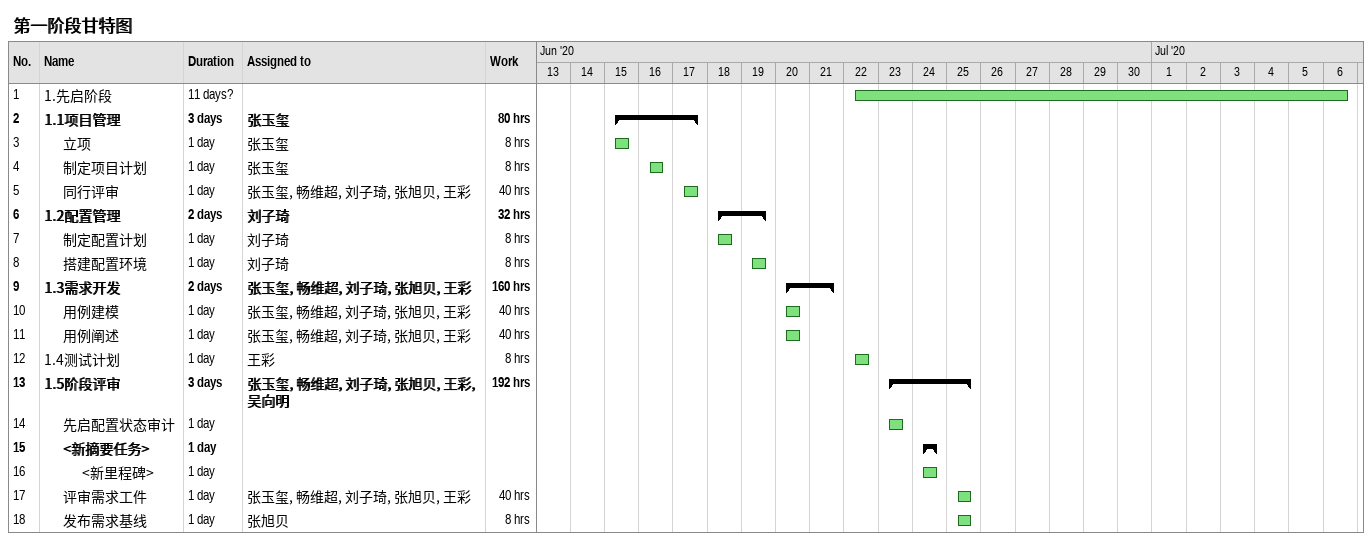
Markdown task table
第一阶段甘特图

| ID | Level | Task | Duration | Start | Finish | Resources | Work (h) |
|---|---|---|---|---|---|---|---|
| 1 | 1 | 1.先启阶段 | 11d? | 2020-06-22 | 2020-07-06 |  |  |
| 2 | 1 | **1.1项目管理** | 3d | 2020-06-15 | 2020-06-17 | 张玉玺 | 80 |
| 3 | 2 | 立项 | 1d | 2020-06-15 | 2020-06-15 | 张玉玺 | 8 |
| 4 | 2 | 制定项目计划 | 1d | 2020-06-16 | 2020-06-16 | 张玉玺 | 8 |
| 5 | 2 | 同行评审 | 1d | 2020-06-17 | 2020-06-17 | 张玉玺, 畅维超, 刘子琦, 张旭贝, 王彩 | 40 |
| 6 | 1 | **1.2配置管理** | 2d | 2020-06-18 | 2020-06-19 | 刘子琦 | 32 |
| 7 | 2 | 制定配置计划 | 1d | 2020-06-18 | 2020-06-18 | 刘子琦 | 8 |
| 8 | 2 | 搭建配置环境 | 1d | 2020-06-19 | 2020-06-19 | 刘子琦 | 8 |
| 9 | 1 | **1.3需求开发** | 2d | 2020-06-20 | 2020-06-21 | 张玉玺, 畅维超, 刘子琦, 张旭贝, 王彩 | 160 |
| 10 | 2 | 用例建模 | 1d | 2020-06-20 | 2020-06-20 | 张玉玺, 畅维超, 刘子琦, 张旭贝, 王彩 | 40 |
| 11 | 2 | 用例阐述 | 1d | 2020-06-20 | 2020-06-20 | 张玉玺, 畅维超, 刘子琦, 张旭贝, 王彩 | 40 |
| 12 | 1 | 1.4测试计划 | 1d | 2020-06-22 | 2020-06-22 | 王彩 | 8 |
| 13 | 1 | **1.5阶段评审** | 3d | 2020-06-23 | 2020-06-25 | 张玉玺, 畅维超, 刘子琦, 张旭贝, 王彩, 吴向明 | 192 |
| 14 | 2 | 先启配置状态审计 | 1d | 2020-06-23 | 2020-06-23 |  |  |
| 15 | 2 | **<新摘要任务>** | 1d | 2020-06-24 | 2020-06-24 |  |  |
| 16 | 3 | <新里程碑> | 1d | 2020-06-24 | 2020-06-24 |  |  |
| 17 | 2 | 评审需求工件 | 1d | 2020-06-25 | 2020-06-25 | 张玉玺, 畅维超, 刘子琦, 张旭贝, 王彩 | 40 |
| 18 | 2 | 发布需求基线 | 1d | 2020-06-25 | 2020-06-25 | 张旭贝 | 8 |
